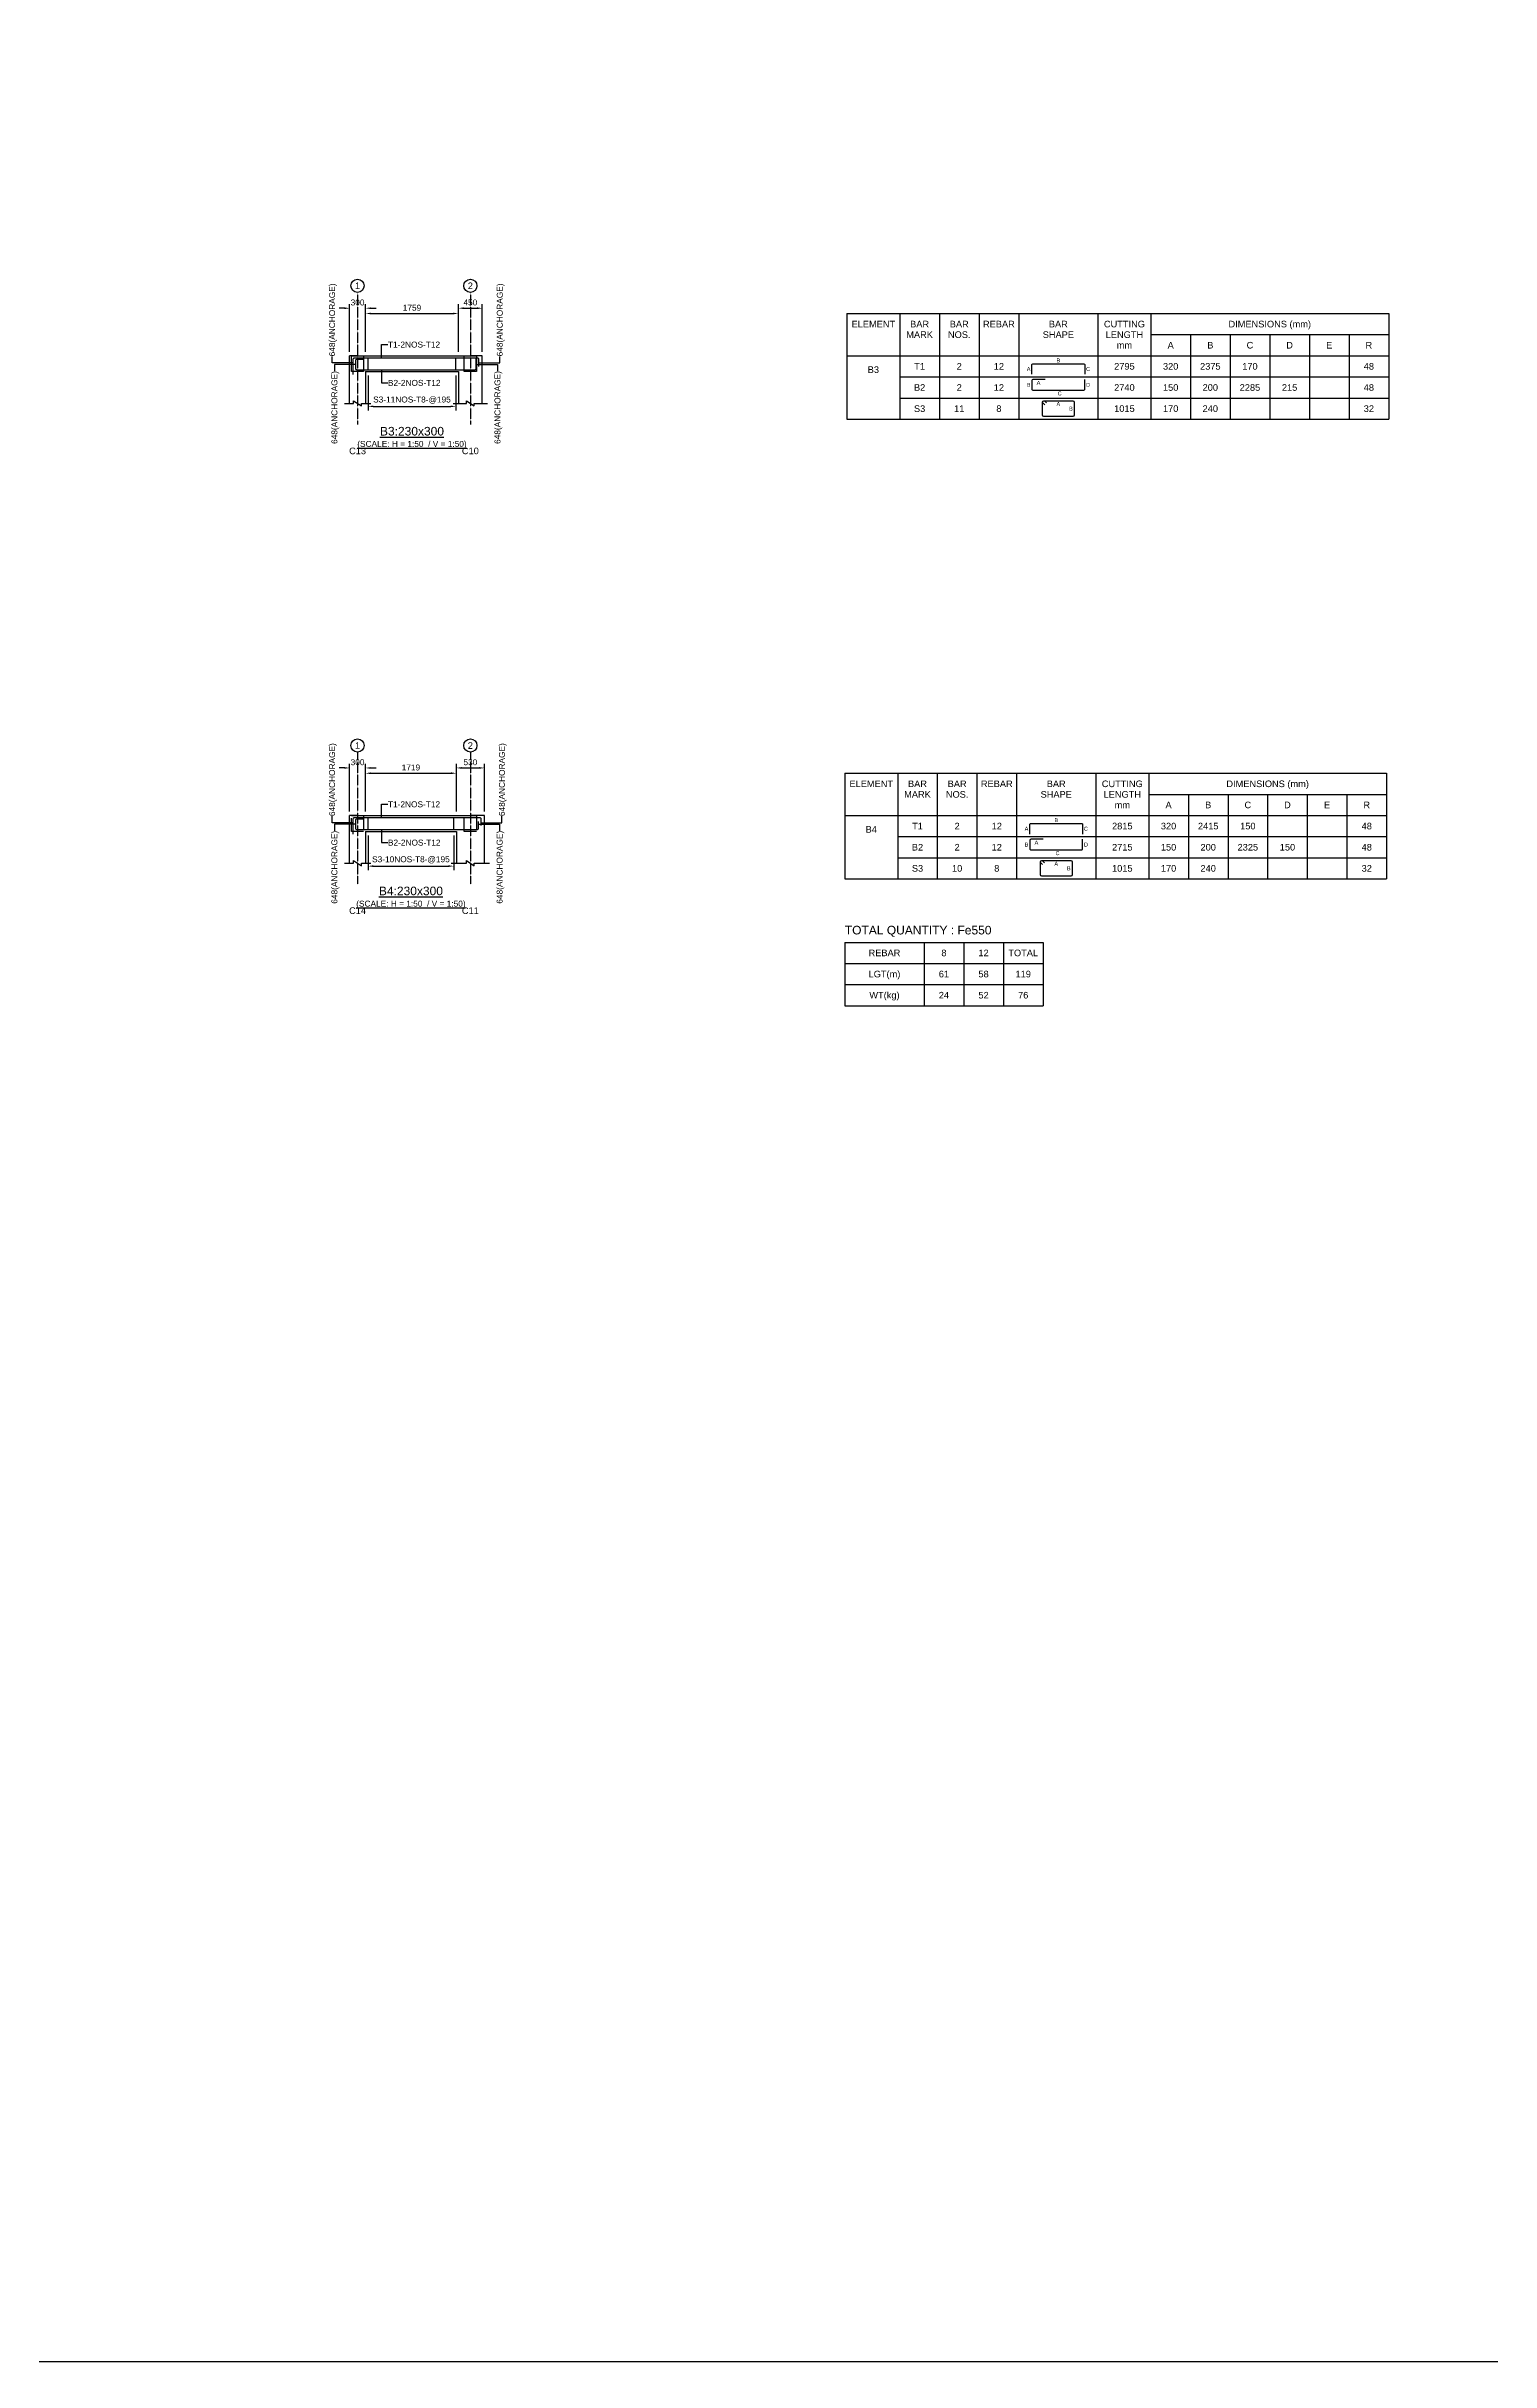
# Model space of a CAD drawing. Header units: inches. Extents: x -816171 to 9366335, y -450961 to 689132.
# Drawn here: x 2201482 to 2256137, y 141360 to 228992 of the extents above; entities that cross this region are included whole.
import ezdxf
from ezdxf.enums import TextEntityAlignment as Align

# ---------------------------------------------------------------- set-up
doc = ezdxf.new("R2010")
doc.units = ezdxf.units.IN
doc.header["$MEASUREMENT"] = 0
doc.linetypes.add('SCCenter', pattern=[1.2, 0.5, -0.3, 0.1, -0.3])
doc.linetypes.add('SCHidden', pattern=[1000, 500, -500])
for name, color, linetype in [('Concrete Line', 2, 'Continuous'), ('Cut Line', 31, 'Continuous'), ('Dimension', 31, 'Continuous'), ('Grid', 8, 'Continuous'), ('Labels', 4, 'Continuous'), ('Labels_Support', 4, 'Continuous'), ('Link', 225, 'Continuous'), ('Reinforcement', 130, 'Continuous'), ('Schedule Header', 4, 'Continuous'), ('Schedule Line', 60, 'Continuous'), ('Text', 31, 'Continuous')]:
    doc.layers.add(name, color=color, linetype=linetype)
doc.styles.add('SC-SansSerif', font='SansSerif')
doc.styles.get("Standard").update_dxf_attribs({"font": 'txt.shx'})
doc.dimstyles.new('SCBBSDimStyl', dxfattribs={"dimtxt": 225, "dimasz": 200, "dimexe": 150, "dimexo": 150, "dimgap": 100, "dimtad": 1, "dimtoh": 1, "dimdec": 0, "dimzin": 0, "dimdsep": 46, "dimtxsty": 'SC-SansSerif', "dimcen": 0.09, "dimclrd": 8, "dimclre": 8, "dimclrt": 31, "dimadec": 0, "dimazin": 0, "dimtfac": 1, "dimtdec": 0, "dimtix": 1, "dimtofl": 0, "dimtmove": 0, "dimatfit": 3, "dimfxl": 1, "dimtolj": 1, "dimtzin": 0, "dimarcsym": 0})
doc.dimstyles.get("Standard").update_dxf_attribs({"dimtxt": 0.18, "dimasz": 0.18, "dimexe": 0.18, "dimexo": 0.0625, "dimgap": 0.09, "dimtad": 0, "dimtih": 1, "dimtoh": 1, "dimdec": 4, "dimzin": 0, "dimdsep": 46, "dimtxsty": 'Standard', "dimcen": 0.09, "dimadec": 0, "dimazin": 0, "dimtfac": 1, "dimtdec": 4, "dimtofl": 0, "dimtmove": 0, "dimatfit": 3, "dimfxl": 1, "dimtolj": 1, "dimtzin": 0, "dimarcsym": 0})

# ---------------------------------------------------------------- blocks, each defined once
blk = doc.blocks.new('*D760')
at = {"layer": 'DEFPOINTS', "color": 0, "transparency": 16777216}
for p in [(2213660, 216679), (2216978, 216679), (2216978, 215364)]:
    blk.add_point(p, dxfattribs=at)
at = {"layer": 'Dimension', "color": 8, "lineweight": -2, "transparency": 16777216}
for p, q in [((2213660, 216529), (2213660, 215214)), ((2216978, 216529), (2216978, 215214)), ((2213860, 215364), (2216778, 215364))]:
    blk.add_line(p, q, dxfattribs=at)
at = {"layer": 'Dimension', "color": 8, "transparency": 16777216}
for points in [[(2213860, 215397), (2213860, 215331), (2213660, 215364)], [(2216778, 215397), (2216778, 215331), (2216978, 215364)]]:
    blk.add_solid(points, dxfattribs=at)
at = {"layer": 'Dimension', "color": 31, "transparency": 16777216, "insert": (2215319, 215601), "char_height": 225, "attachment_point": 5, "style": 'SC-SansSerif'}
blk.add_mtext('\\A1;S3-11NOS-T8-@195', dxfattribs=at)
blk = doc.blocks.new('*D745')
at = {"layer": 'DEFPOINTS', "color": 0, "transparency": 16777216}
for p in [(2217078, 218879), (2213560, 217279), (2217078, 217279)]:
    blk.add_point(p, dxfattribs=at)
at = {"layer": 'Dimension', "color": 8, "lineweight": -2, "transparency": 16777216}
for p, q in [((2213560, 217429), (2213560, 219029)), ((2213760, 218879), (2216878, 218879)), ((2217078, 217429), (2217078, 219029))]:
    blk.add_line(p, q, dxfattribs=at)
at = {"layer": 'Dimension', "color": 8, "transparency": 16777216}
for points in [[(2213760, 218912), (2213760, 218846), (2213560, 218879)], [(2216878, 218912), (2216878, 218846), (2217078, 218879)]]:
    blk.add_solid(points, dxfattribs=at)
at = {"layer": 'Dimension', "color": 31, "transparency": 16777216, "insert": (2215319, 219095), "char_height": 225, "attachment_point": 5, "style": 'SC-SansSerif'}
blk.add_mtext('\\A1;1759', dxfattribs=at)
blk = doc.blocks.new('*D746')
at = {"layer": 'DEFPOINTS', "color": 0, "transparency": 16777216}
for p in [(2213560, 219079), (2212960, 217279), (2213560, 217279)]:
    blk.add_point(p, dxfattribs=at)
at = {"layer": 'Dimension', "color": 8, "lineweight": -2, "transparency": 16777216}
for p, q in [((2212760, 219079), (2212560, 219079)), ((2212960, 217429), (2212960, 219229)), ((2213560, 217429), (2213560, 219229)), ((2213760, 219079), (2213960, 219079))]:
    blk.add_line(p, q, dxfattribs=at)
at = {"layer": 'Dimension', "color": 8, "transparency": 16777216}
for points in [[(2212760, 219112), (2212760, 219046), (2212960, 219079)], [(2213760, 219112), (2213760, 219046), (2213560, 219079)]]:
    blk.add_solid(points, dxfattribs=at)
at = {"layer": 'Dimension', "color": 31, "transparency": 16777216, "insert": (2213260, 219295), "char_height": 225, "attachment_point": 5, "style": 'SC-SansSerif'}
blk.add_mtext('\\A1;300', dxfattribs=at)
blk = doc.blocks.new('*D747')
at = {"layer": 'DEFPOINTS', "color": 0, "transparency": 16777216}
for p in [(2217978, 219079), (2217078, 217279), (2217978, 217279)]:
    blk.add_point(p, dxfattribs=at)
at = {"layer": 'Dimension', "color": 8, "lineweight": -2, "transparency": 16777216}
for p, q in [((2217078, 217429), (2217078, 219229)), ((2217278, 219079), (2217778, 219079)), ((2217978, 217429), (2217978, 219229))]:
    blk.add_line(p, q, dxfattribs=at)
at = {"layer": 'Dimension', "color": 8, "transparency": 16777216}
for points in [[(2217278, 219112), (2217278, 219046), (2217078, 219079)], [(2217778, 219112), (2217778, 219046), (2217978, 219079)]]:
    blk.add_solid(points, dxfattribs=at)
at = {"layer": 'Dimension', "color": 31, "transparency": 16777216, "insert": (2217528, 219295), "char_height": 225, "attachment_point": 5, "style": 'SC-SansSerif'}
blk.add_mtext('\\A1;450', dxfattribs=at)
blk = doc.blocks.new('*D749')
at = {"layer": 'DEFPOINTS', "color": 0, "transparency": 16777216}
for p in [(2213660, 199279), (2216898, 199279), (2216898, 197964)]:
    blk.add_point(p, dxfattribs=at)
at = {"layer": 'Dimension', "color": 8, "lineweight": -2, "transparency": 16777216}
for p, q in [((2213660, 199129), (2213660, 197814)), ((2216898, 199129), (2216898, 197814)), ((2213860, 197964), (2216698, 197964))]:
    blk.add_line(p, q, dxfattribs=at)
at = {"layer": 'Dimension', "color": 8, "transparency": 16777216}
for points in [[(2213860, 197997), (2213860, 197931), (2213660, 197964)], [(2216698, 197997), (2216698, 197931), (2216898, 197964)]]:
    blk.add_solid(points, dxfattribs=at)
at = {"layer": 'Dimension', "color": 31, "transparency": 16777216, "insert": (2215279, 198201), "char_height": 225, "attachment_point": 5, "style": 'SC-SansSerif'}
blk.add_mtext('\\A1;S3-10NOS-T8-@195', dxfattribs=at)
blk = doc.blocks.new('*D750')
at = {"layer": 'DEFPOINTS', "color": 0, "transparency": 16777216}
for p in [(2216998, 201479), (2213560, 199879), (2216998, 199879)]:
    blk.add_point(p, dxfattribs=at)
at = {"layer": 'Dimension', "color": 8, "lineweight": -2, "transparency": 16777216}
for p, q in [((2213560, 200029), (2213560, 201629)), ((2216998, 200029), (2216998, 201629)), ((2213760, 201479), (2216798, 201479))]:
    blk.add_line(p, q, dxfattribs=at)
at = {"layer": 'Dimension', "color": 8, "transparency": 16777216}
for points in [[(2213760, 201512), (2213760, 201446), (2213560, 201479)], [(2216798, 201512), (2216798, 201446), (2216998, 201479)]]:
    blk.add_solid(points, dxfattribs=at)
at = {"layer": 'Dimension', "color": 31, "transparency": 16777216, "insert": (2215279, 201695), "char_height": 225, "attachment_point": 5, "style": 'SC-SansSerif'}
blk.add_mtext('\\A1;1719', dxfattribs=at)
blk = doc.blocks.new('*D751')
at = {"layer": 'DEFPOINTS', "color": 0, "transparency": 16777216}
for p in [(2213560, 201679), (2212960, 199879), (2213560, 199879)]:
    blk.add_point(p, dxfattribs=at)
at = {"layer": 'Dimension', "color": 8, "lineweight": -2, "transparency": 16777216}
for p, q in [((2212760, 201679), (2212560, 201679)), ((2212960, 200029), (2212960, 201829)), ((2213560, 200029), (2213560, 201829)), ((2213760, 201679), (2213960, 201679))]:
    blk.add_line(p, q, dxfattribs=at)
at = {"layer": 'Dimension', "color": 8, "transparency": 16777216}
for points in [[(2212760, 201712), (2212760, 201646), (2212960, 201679)], [(2213760, 201712), (2213760, 201646), (2213560, 201679)]]:
    blk.add_solid(points, dxfattribs=at)
at = {"layer": 'Dimension', "color": 31, "transparency": 16777216, "insert": (2213260, 201895), "char_height": 225, "attachment_point": 5, "style": 'SC-SansSerif'}
blk.add_mtext('\\A1;300', dxfattribs=at)
blk = doc.blocks.new('*D752')
at = {"layer": 'DEFPOINTS', "color": 0, "transparency": 16777216}
for p in [(2218058, 201679), (2216998, 199879), (2218058, 199879)]:
    blk.add_point(p, dxfattribs=at)
at = {"layer": 'Dimension', "color": 8, "lineweight": -2, "transparency": 16777216}
for p, q in [((2216998, 200029), (2216998, 201829)), ((2217198, 201679), (2217858, 201679)), ((2218058, 200029), (2218058, 201829))]:
    blk.add_line(p, q, dxfattribs=at)
at = {"layer": 'Dimension', "color": 8, "transparency": 16777216}
for points in [[(2217198, 201712), (2217198, 201646), (2216998, 201679)], [(2217858, 201712), (2217858, 201646), (2218058, 201679)]]:
    blk.add_solid(points, dxfattribs=at)
at = {"layer": 'Dimension', "color": 31, "transparency": 16777216, "insert": (2217528, 201895), "char_height": 225, "attachment_point": 5, "style": 'SC-SansSerif'}
blk.add_mtext('\\A1;530', dxfattribs=at)

msp = doc.modelspace()

# ---------------------------------------------------------------- linework, layer by layer
msp.add_lwpolyline([(2000412.32625, 318372.88978), (2348618.24071, 318372.88978), (2348618.24071, 141360.22388), (2000412.32625, 141360.22388)], close=True)
at = {"layer": 'Concrete Line'}
for p, q in [((2212959.98685, 215478.87423), (2212959.98685, 217278.87423)), ((2213259.98685, 217278.87423), (2212959.98685, 217278.87423)), ((2213559.98685, 216678.87423), (2213559.98685, 215478.87423)), ((2217077.98685, 216678.87423), (2217077.98685, 215478.87423)), ((2217977.98685, 217278.87423), (2217527.98685, 217278.87423)), ((2217977.98685, 215478.87423), (2217977.98685, 217278.87423)), ((2212959.98685, 198078.87423), (2212959.98685, 199878.87423)), ((2213259.98685, 199878.87423), (2212959.98685, 199878.87423)), ((2218057.98685, 199878.87423), (2217527.98685, 199878.87423)), ((2218057.98685, 198078.87423), (2218057.98685, 199878.87423)), ((2213559.98685, 199278.87423), (2213559.98685, 198078.87423)), ((2216997.98685, 199278.87423), (2216997.98685, 198078.87423))]:
    msp.add_line(p, q, dxfattribs=at)
for points in [[(2213029.98685, 217278.87423), (2213489.98685, 217278.87423), (2213489.98685, 217278.87423), (2213489.98685, 216678.87423), (2213489.98685, 216678.87423), (2213029.98685, 216678.87423), (2213029.98685, 216678.87423), (2213029.98685, 217278.87423)], [(2217297.98685, 217278.87423), (2217757.98685, 217278.87423), (2217757.98685, 217278.87423), (2217757.98685, 216678.87423), (2217757.98685, 216678.87423), (2217297.98685, 216678.87423), (2217297.98685, 216678.87423), (2217297.98685, 217278.87423)]]:
    msp.add_lwpolyline(points, close=True, dxfattribs=at)
for points in [[(2213259.98685, 217278.87423), (2217527.98685, 217278.87423)], [(2213559.98685, 216678.87423), (2217077.98685, 216678.87423)], [(2213259.98685, 199878.87423), (2217527.98685, 199878.87423)], [(2213559.98685, 199278.87423), (2216997.98685, 199278.87423)]]:
    msp.add_lwpolyline(points, dxfattribs=at)
at = {"layer": 'Concrete Line', "linetype": 'SCHidden'}
for points in [[(2213029.98685, 199878.87423), (2213489.98685, 199878.87423), (2213489.98685, 199878.87423), (2213489.98685, 199278.87423), (2213489.98685, 199278.87423), (2213029.98685, 199278.87423), (2213029.98685, 199278.87423), (2213029.98685, 199878.87423)], [(2217297.98685, 199878.87423), (2217757.98685, 199878.87423), (2217757.98685, 199878.87423), (2217757.98685, 199278.87423), (2217757.98685, 199278.87423), (2217297.98685, 199278.87423), (2217297.98685, 199278.87423), (2217297.98685, 199878.87423)]]:
    msp.add_lwpolyline(points, close=True, dxfattribs=at)
at = {"layer": 'Cut Line'}
for points in [[(2212759.98685, 215478.87423), (2213109.98685, 215478.87423), (2213109.98685, 215578.87423), (2213409.98685, 215378.87423), (2213409.98685, 215478.87423), (2213759.98685, 215478.87423)], [(2216877.98685, 215478.87423), (2217377.98685, 215478.87423), (2217377.98685, 215578.87423), (2217677.98685, 215378.87423), (2217677.98685, 215478.87423), (2218177.98685, 215478.87423)], [(2212759.98685, 198078.87423), (2213109.98685, 198078.87423), (2213109.98685, 198178.87423), (2213409.98685, 197978.87423), (2213409.98685, 198078.87423), (2213759.98685, 198078.87423)], [(2216797.98685, 198078.87423), (2217377.98685, 198078.87423), (2217377.98685, 198178.87423), (2217677.98685, 197978.87423), (2217677.98685, 198078.87423), (2218257.98685, 198078.87423)]]:
    msp.add_lwpolyline(points, dxfattribs=at)
at = {"layer": 'Grid', "linetype": 'SCCenter'}
for p, q in [((2213259.98685, 219678.87423), (2213259.98685, 214678.87423)), ((2217527.98685, 219678.87423), (2217527.98685, 214678.87423)), ((2213259.98685, 202278.87423), (2213259.98685, 197278.87423)), ((2217527.98685, 202278.87423), (2217527.98685, 197278.87423))]:
    msp.add_line(p, q, dxfattribs=at)
at = {"layer": 'Grid'}
for centre in [(2213259.98685, 219928.87423), (2217527.98685, 219928.87423), (2213259.98685, 202528.87423), (2217527.98685, 202528.87423)]:
    msp.add_circle(centre, 250, dxfattribs=at)
at = {"layer": 'Link'}
for p, q in [((2213659.98685, 216738.87423), (2213659.98685, 217218.87423)), ((2216977.98685, 216738.87423), (2216977.98685, 217218.87423)), ((2213659.98685, 199338.87423), (2213659.98685, 199818.87423)), ((2216897.98685, 199338.87423), (2216897.98685, 199818.87423))]:
    msp.add_line(p, q, dxfattribs=at)
at = {"layer": 'Reinforcement'}
for points in [[(2213095.98685, 216566.87423), (2213095.98685, 217156.87423, -0.4142135624), (2213145.98685, 217206.87423), (2217791.98685, 217206.87423, -0.4142135624), (2217841.98685, 217156.87423), (2217841.98685, 216866.87423)], [(2213483.98685, 217142.87423), (2213233.98685, 217142.87423, 0.4142135624), (2213183.98685, 217092.87423), (2213183.98685, 216800.87423, 0.4142135624), (2213233.98685, 216750.87423), (2217703.98685, 216750.87423, 0.4142135624), (2217753.98685, 216800.87423), (2217753.98685, 217178.87423)], [(2238777.98685, 216578.87423), (2238777.98685, 216928.87423, -0.5), (2238827.98685, 216978.87423), (2240727.98685, 216978.87423, -0.5), (2240777.98685, 216928.87423), (2240777.98685, 216578.87423)], [(2239277.98685, 216378.87423), (2238827.98685, 216378.87423, 0.5), (2238777.98685, 216328.87423), (2238777.98685, 216028.87423, 0.5), (2238827.98685, 215978.87423), (2240727.98685, 215978.87423, 0.5), (2240777.98685, 216028.87423), (2240777.98685, 216378.87423)], [(2239263.34277, 215422.80841), (2239192.6317, 215493.5187, -0.1989123674), (2239177.98685, 215528.87423, -0.4142046237), (2239227.98685, 215578.87423, -0.1989044359), (2239263.34199, 215564.22976), (2239334.05306, 215493.51948)], [(2213095.98685, 199166.87423), (2213095.98685, 199756.87423, -0.4142135624), (2213145.98685, 199806.87423), (2217871.98685, 199806.87423, -0.4142135624), (2217921.98685, 199756.87423), (2217921.98685, 199506.87423)], [(2213483.98685, 199742.87423), (2213233.98685, 199742.87423, 0.4142135624), (2213183.98685, 199692.87423), (2213183.98685, 199400.87423, 0.4142135624), (2213233.98685, 199350.87423), (2217783.98685, 199350.87423, 0.4142135624), (2217833.98685, 199400.87423), (2217833.98685, 199650.87423)], [(2238697.98685, 199178.87423), (2238697.98685, 199528.87423, -0.5), (2238747.98685, 199578.87423), (2240647.98685, 199578.87423, -0.5), (2240697.98685, 199528.87423), (2240697.98685, 199178.87423)], [(2239197.98685, 198978.87423), (2238747.98685, 198978.87423, 0.5), (2238697.98685, 198928.87423), (2238697.98685, 198628.87423, 0.5), (2238747.98685, 198578.87423), (2240647.98685, 198578.87423, 0.5), (2240697.98685, 198628.87423), (2240697.98685, 198978.87423)], [(2239183.34277, 198022.80841), (2239112.6317, 198093.5187, -0.1989123674), (2239097.98685, 198128.87423, -0.4142046237), (2239147.98685, 198178.87423, -0.1989044359), (2239183.34199, 198164.22976), (2239254.05306, 198093.51948)]]:
    msp.add_lwpolyline(points, format="xyb", dxfattribs=at)
for points in [[(2239177.98685, 215528.87423, -0.4142046237), (2239227.98685, 215578.87423), (2240327.98685, 215578.87423, -0.4142046237), (2240377.98685, 215528.87423), (2240377.98685, 215028.87423, -0.4142046237), (2240327.98685, 214978.87423), (2239227.98685, 214978.87423, -0.4142046237), (2239177.98685, 215028.87423)], [(2239097.98685, 198128.87423, -0.4142046237), (2239147.98685, 198178.87423), (2240247.98685, 198178.87423, -0.4142046237), (2240297.98685, 198128.87423), (2240297.98685, 197628.87423, -0.4142046237), (2240247.98685, 197578.87423), (2239147.98685, 197578.87423, -0.4142046237), (2239097.98685, 197628.87423)]]:
    msp.add_lwpolyline(points, format="xyb", close=True, dxfattribs=at)
at = {"layer": 'Schedule Line'}
for p, q in [((2231777.98685, 218878.87423), (2252277.98685, 218878.87423)), ((2231777.98685, 218878.87423), (2231777.98685, 214878.87423)), ((2233777.98685, 218878.87423), (2233777.98685, 214878.87423)), ((2235277.98685, 218878.87423), (2235277.98685, 214878.87423)), ((2236777.98685, 218878.87423), (2236777.98685, 214878.87423)), ((2238277.98685, 218878.87423), (2238277.98685, 214878.87423)), ((2241277.98685, 218878.87423), (2241277.98685, 214878.87423)), ((2243277.98685, 218878.87423), (2243277.98685, 214878.87423)), ((2252277.98685, 218878.87423), (2252277.98685, 214878.87423)), ((2243277.98685, 218078.87423), (2252277.98685, 218078.87423)), ((2244777.98685, 218078.87423), (2244777.98685, 214878.87423)), ((2246277.98685, 218078.87423), (2246277.98685, 214878.87423)), ((2247777.98685, 218078.87423), (2247777.98685, 214878.87423)), ((2249277.98685, 218078.87423), (2249277.98685, 214878.87423)), ((2250777.98685, 218078.87423), (2250777.98685, 214878.87423)), ((2231777.98685, 217278.87423), (2252277.98685, 217278.87423)), ((2233777.98685, 216478.87423), (2252277.98685, 216478.87423)), ((2233777.98685, 215678.87423), (2252277.98685, 215678.87423)), ((2231777.98685, 214878.87423), (2252277.98685, 214878.87423)), ((2233777.98685, 214878.87423), (2252277.98685, 214878.87423)), ((2231697.98685, 201478.87423), (2252197.98685, 201478.87423)), ((2231697.98685, 201478.87423), (2231697.98685, 197478.87423)), ((2233697.98685, 201478.87423), (2233697.98685, 197478.87423)), ((2235197.98685, 201478.87423), (2235197.98685, 197478.87423)), ((2236697.98685, 201478.87423), (2236697.98685, 197478.87423)), ((2238197.98685, 201478.87423), (2238197.98685, 197478.87423)), ((2241197.98685, 201478.87423), (2241197.98685, 197478.87423)), ((2243197.98685, 201478.87423), (2243197.98685, 197478.87423)), ((2243197.98685, 200678.87423), (2252197.98685, 200678.87423)), ((2244697.98685, 200678.87423), (2244697.98685, 197478.87423)), ((2246197.98685, 200678.87423), (2246197.98685, 197478.87423)), ((2247697.98685, 200678.87423), (2247697.98685, 197478.87423)), ((2249197.98685, 200678.87423), (2249197.98685, 197478.87423)), ((2250697.98685, 200678.87423), (2250697.98685, 197478.87423)), ((2252197.98685, 201478.87423), (2252197.98685, 197478.87423)), ((2231697.98685, 199878.87423), (2252197.98685, 199878.87423)), ((2233697.98685, 199078.87423), (2252197.98685, 199078.87423)), ((2233697.98685, 198278.87423), (2252197.98685, 198278.87423)), ((2231697.98685, 197478.87423), (2252197.98685, 197478.87423)), ((2233697.98685, 197478.87423), (2252197.98685, 197478.87423)), ((2231697.98685, 195078.87423), (2239197.98685, 195078.87423)), ((2231697.98685, 195078.87423), (2231697.98685, 192678.87423)), ((2234697.98685, 195078.87423), (2234697.98685, 192678.87423)), ((2236197.98685, 195078.87423), (2236197.98685, 192678.87423)), ((2237697.98685, 195078.87423), (2237697.98685, 192678.87423)), ((2239197.98685, 195078.87423), (2239197.98685, 192678.87423)), ((2231697.98685, 194278.87423), (2239197.98685, 194278.87423)), ((2231697.98685, 193478.87423), (2239197.98685, 193478.87423)), ((2231697.98685, 192678.87423), (2239197.98685, 192678.87423))]:
    msp.add_line(p, q, dxfattribs=at)

# ---------------------------------------------------------------- texts
at = {"layer": 'Dimension', "style": 'SC-SansSerif'}
for s, p in [('A', (2238652.98685, 216778.87423)), ('B', (2239777.98685, 217103.87423)), ('C', (2240902.98685, 216778.87423)), ('B', (2238652.98685, 216178.87423)), ('A', (2239027.98685, 216253.87423)), ('C', (2239827.98685, 215853.87423)), ('D', (2240902.98685, 216178.87423)), ('A', (2239777.98685, 215453.87423)), ('B', (2240252.98685, 215278.87423)), ('A', (2238572.98685, 199378.87423)), ('A', (2238947.98685, 198853.87423)), ('B', (2239697.98685, 199703.87423)), ('C', (2240822.98685, 199378.87423)), ('B', (2238572.98685, 198778.87423)), ('A', (2239697.98685, 198053.87423)), ('C', (2239747.98685, 198453.87423)), ('D', (2240822.98685, 198778.87423)), ('B', (2240172.98685, 197878.87423))]:
    msp.add_text(s, height=150, dxfattribs=at).set_placement(p, align=Align.MIDDLE_CENTER)
at = {"layer": 'Grid', "style": 'SC-SansSerif'}
for s, p in [('1', (2213259.98685, 219928.87423)), ('2', (2217527.98685, 219928.87423)), ('1', (2213259.98685, 202528.87423)), ('2', (2217527.98685, 202528.87423))]:
    msp.add_text(s, height=250, dxfattribs=at).set_placement(p, align=Align.MIDDLE)
at = {"layer": 'Labels', "style": 'SC-SansSerif'}
for s, p in [('%%uB3:230x300', (2215318.98685, 214163.87423)), ('%%uB4:230x300', (2215278.98685, 196763.87423))]:
    msp.add_text(s, height=325, dxfattribs=at).set_placement(p, align=Align.BOTTOM_CENTER)
at = {"layer": 'Labels_Support', "style": 'SC-SansSerif'}
for s, p in [('C13', (2213259.98685, 213478.87423)), ('C10', (2217527.98685, 213478.87423)), ('C14', (2213259.98685, 196078.87423)), ('C11', (2217527.98685, 196078.87423))]:
    msp.add_text(s, height=250, dxfattribs=at).set_placement(p, align=Align.BOTTOM_CENTER)
at = {"layer": 'Schedule Header', "style": 'SC-SansSerif'}
for s, p in [('ELEMENT', (2232777.98685, 218478.87423)), ('MARK', (2234527.98685, 218078.87423)), ('BAR', (2234527.98685, 218478.87423)), ('NOS.', (2236027.98685, 218078.87423)), ('BAR', (2236027.98685, 218478.87423)), ('REBAR', (2237527.98685, 218478.87423)), ('SHAPE', (2239777.98685, 218078.87423)), ('BAR', (2239777.98685, 218478.87423)), ('CUTTING', (2242277.98685, 218478.87423)), ('LENGTH', (2242277.98685, 218078.87423)), ('DIMENSIONS (mm)', (2247777.98685, 218478.87423)), ('mm', (2242277.98685, 217678.87423)), ('A', (2244027.98685, 217678.87423)), ('B', (2245527.98685, 217678.87423)), ('C', (2247027.98685, 217678.87423)), ('D', (2248527.98685, 217678.87423)), ('E', (2250027.98685, 217678.87423)), ('R', (2251527.98685, 217678.87423)), ('ELEMENT', (2232697.98685, 201078.87423)), ('MARK', (2234447.98685, 200678.87423)), ('BAR', (2234447.98685, 201078.87423)), ('NOS.', (2235947.98685, 200678.87423)), ('BAR', (2235947.98685, 201078.87423)), ('REBAR', (2237447.98685, 201078.87423)), ('SHAPE', (2239697.98685, 200678.87423)), ('BAR', (2239697.98685, 201078.87423)), ('CUTTING', (2242197.98685, 201078.87423)), ('LENGTH', (2242197.98685, 200678.87423)), ('DIMENSIONS (mm)', (2247697.98685, 201078.87423)), ('mm', (2242197.98685, 200278.87423)), ('A', (2243947.98685, 200278.87423)), ('B', (2245447.98685, 200278.87423)), ('C', (2246947.98685, 200278.87423)), ('D', (2248447.98685, 200278.87423)), ('E', (2249947.98685, 200278.87423)), ('R', (2251447.98685, 200278.87423)), ('REBAR', (2233197.98685, 194678.87423)), ('8', (2235447.98685, 194678.87423)), ('12', (2236947.98685, 194678.87423)), ('TOTAL', (2238447.98685, 194678.87423)), ('LGT(m)', (2233197.98685, 193878.87423)), ('WT(kg)', (2233197.98685, 193078.87423))]:
    msp.add_text(s, height=250, dxfattribs=at).set_placement(p, align=Align.MIDDLE_CENTER)
msp.add_text('TOTAL QUANTITY : Fe550', height=325, dxfattribs=at).set_placement((2231697.98685, 195378.87423))
at = {"layer": 'Text', "style": 'SC-SansSerif'}
for p in [(2212295.98685, 217256.87423), (2218641.98685, 217256.87423), (2212295.98685, 199856.87423), (2218721.98685, 199856.87423)]:
    msp.add_text('648(ANCHORAGE)', height=225, rotation=90, dxfattribs=at).set_placement(p, align=Align.MIDDLE_LEFT)
for s, p in [('T1-2NOS-T12', (2214409.98685, 217703.87423)), ('B2-2NOS-T12', (2214409.98685, 216253.87423)), ('T1-2NOS-T12', (2214409.98685, 200303.87423)), ('B2-2NOS-T12', (2214409.98685, 198853.87423))]:
    msp.add_text(s, height=225, dxfattribs=at).set_placement(p, align=Align.MIDDLE_LEFT)
for p in [(2212383.98685, 216700.87423), (2218553.98685, 216700.87423), (2212383.98685, 199300.87423), (2218633.98685, 199300.87423)]:
    msp.add_text('648(ANCHORAGE)', height=225, rotation=90, dxfattribs=at).set_placement(p, align=Align.MIDDLE_RIGHT)
for s, p in [('T1', (2234527.98685, 216878.87423)), ('2', (2236027.98685, 216878.87423)), ('12', (2237527.98685, 216878.87423)), ('2795', (2242277.98685, 216878.87423)), ('320', (2244027.98685, 216878.87423)), ('2375', (2245527.98685, 216878.87423)), ('170', (2247027.98685, 216878.87423)), ('48', (2251527.98685, 216878.87423)), ('B2', (2234527.98685, 216078.87423)), ('2', (2236027.98685, 216078.87423)), ('12', (2237527.98685, 216078.87423)), ('2740', (2242277.98685, 216078.87423)), ('150', (2244027.98685, 216078.87423)), ('200', (2245527.98685, 216078.87423)), ('2285', (2247027.98685, 216078.87423)), ('215', (2248527.98685, 216078.87423)), ('48', (2251527.98685, 216078.87423)), ('S3', (2234527.98685, 215278.87423)), ('11', (2236027.98685, 215278.87423)), ('8', (2237527.98685, 215278.87423)), ('1015', (2242277.98685, 215278.87423)), ('170', (2244027.98685, 215278.87423)), ('240', (2245527.98685, 215278.87423)), ('32', (2251527.98685, 215278.87423)), ('T1', (2234447.98685, 199478.87423)), ('2', (2235947.98685, 199478.87423)), ('12', (2237447.98685, 199478.87423)), ('2815', (2242197.98685, 199478.87423)), ('320', (2243947.98685, 199478.87423)), ('2415', (2245447.98685, 199478.87423)), ('150', (2246947.98685, 199478.87423)), ('48', (2251447.98685, 199478.87423)), ('B2', (2234447.98685, 198678.87423)), ('2', (2235947.98685, 198678.87423)), ('12', (2237447.98685, 198678.87423)), ('2715', (2242197.98685, 198678.87423)), ('150', (2243947.98685, 198678.87423)), ('200', (2245447.98685, 198678.87423)), ('2325', (2246947.98685, 198678.87423)), ('150', (2248447.98685, 198678.87423)), ('48', (2251447.98685, 198678.87423)), ('S3', (2234447.98685, 197878.87423)), ('10', (2235947.98685, 197878.87423)), ('8', (2237447.98685, 197878.87423)), ('1015', (2242197.98685, 197878.87423)), ('170', (2243947.98685, 197878.87423)), ('240', (2245447.98685, 197878.87423)), ('32', (2251447.98685, 197878.87423)), ('61', (2235447.98685, 193878.87423)), ('58', (2236947.98685, 193878.87423)), ('119', (2238447.98685, 193878.87423)), ('24', (2235447.98685, 193078.87423)), ('52', (2236947.98685, 193078.87423)), ('76', (2238447.98685, 193078.87423))]:
    msp.add_text(s, height=250, dxfattribs=at).set_placement(p, align=Align.MIDDLE_CENTER)
for p in [(2215318.98685, 213763.87423), (2215278.98685, 196363.87423)]:
    msp.add_text('%%u(SCALE: H = 1:50  / V = 1:50)', height=225, dxfattribs=at).set_placement(p, align=Align.BOTTOM_CENTER)
at = {"layer": 'Text', "char_height": 250, "attachment_point": 2, "style": 'SC-SansSerif'}
for s, insert in [('B3', (2232777.98685, 216878.87423)), ('B4', (2232697.98685, 199478.87423))]:
    msp.add_mtext(s, dxfattribs=dict(at, insert=insert))

# ---------------------------------------------------------------- dimensions: what is measured, and where the dimension line sits
at = {"layer": 'Dimension'}
for base, p1, p2, text, picture, middle in [((2213559.98685, 219078.87423), (2212959.98685, 217278.87423), (2213559.98685, 217278.87423), '300', '*D746', (2213259.98685, 219294.92361)), ((2217077.98685, 218878.87423), (2213559.98685, 217278.87423), (2217077.98685, 217278.87423), '1759', '*D745', (2215318.98685, 219094.76929)), ((2217977.98685, 219078.87423), (2217077.98685, 217278.87423), (2217977.98685, 217278.87423), '450', '*D747', (2217527.98685, 219294.76929)), ((2216977.98685, 215363.87423), (2213659.98685, 216678.87423), (2216977.98685, 216678.87423), 'S3-11NOS-T8-@195', '*D760', (2215318.98685, 215600.60263)), ((2213559.98685, 201678.87423), (2212959.98685, 199878.87423), (2213559.98685, 199878.87423), '300', '*D751', (2213259.98685, 201894.92361)), ((2216997.98685, 201478.87423), (2213559.98685, 199878.87423), (2216997.98685, 199878.87423), '1719', '*D750', (2215278.98685, 201694.76929)), ((2218057.98685, 201678.87423), (2216997.98685, 199878.87423), (2218057.98685, 199878.87423), '530', '*D752', (2217527.98685, 201894.92361)), ((2216897.98685, 197963.87423), (2213659.98685, 199278.87423), (2216897.98685, 199278.87423), 'S3-10NOS-T8-@195', '*D749', (2215278.98685, 198200.60263))]:
    dim = msp.add_linear_dim(base=base, p1=p1, p2=p2, text=text, dimstyle='SCBBSDimStyl', dxfattribs=at)
    dim.commit()
    dim.dimension.update_dxf_attribs({"geometry": picture, "text_midpoint": middle})

# ---------------------------------------------------------------- leaders
at = {"layer": 'Dimension', "color": 8}
for points in [[(2214159.98685, 217206.87423), (2214159.98685, 217703.87423), (2214409.98685, 217703.87423)], [(2213095.98685, 217006.87423), (2212295.98685, 217006.87423), (2212295.98685, 217256.87423)], [(2213183.98685, 216950.87423), (2212383.98685, 216950.87423), (2212383.98685, 216700.87423)], [(2214159.98685, 216750.87423), (2214159.98685, 216253.87423), (2214409.98685, 216253.87423)], [(2217753.98685, 216950.87423), (2218553.98685, 216950.87423), (2218553.98685, 216700.87423)], [(2217841.98685, 217006.87423), (2218641.98685, 217006.87423), (2218641.98685, 217256.87423)], [(2213095.98685, 199606.87423), (2212295.98685, 199606.87423), (2212295.98685, 199856.87423)], [(2214159.98685, 199806.87423), (2214159.98685, 200303.87423), (2214409.98685, 200303.87423)], [(2217921.98685, 199606.87423), (2218721.98685, 199606.87423), (2218721.98685, 199856.87423)], [(2213183.98685, 199550.87423), (2212383.98685, 199550.87423), (2212383.98685, 199300.87423)], [(2214159.98685, 199350.87423), (2214159.98685, 198853.87423), (2214409.98685, 198853.87423)], [(2217833.98685, 199550.87423), (2218633.98685, 199550.87423), (2218633.98685, 199300.87423)]]:
    msp.add_leader(points, dimstyle='Standard', dxfattribs=at)

doc.saveas('drawing.dxf')
